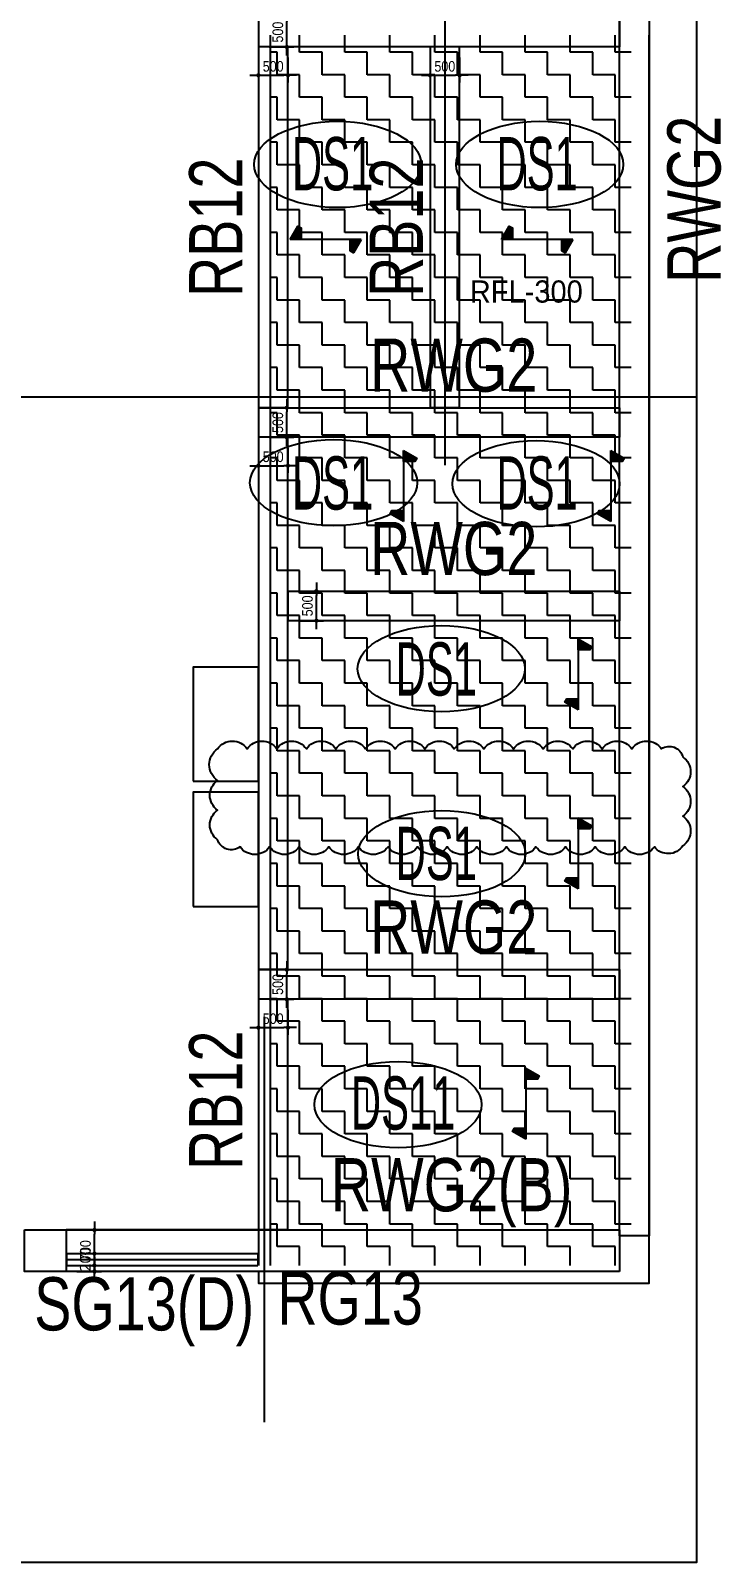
# Model space of a CAD drawing. Header units: millimetres. Extents: x -42253 to 178576, y 88378 to 153500.
# Drawn here: x 166906 to 178576, y 102485 to 128380 of the extents above; entities that cross this region are included whole.
import ezdxf
from ezdxf.enums import TextEntityAlignment as Align

# ---------------------------------------------------------------- set-up
doc = ezdxf.new("R2010")
doc.units = ezdxf.units.MM
doc.linetypes.add('HID', pattern=[2.3, 1.5, -0.8])
doc.linetypes.add('xs-1f_plan$0$HID', pattern=[4, 3, -1])
doc.layers.get('Defpoints').update_dxf_attribs({"color": 159})
for name, color, linetype in [('^DECK', 130, 'Continuous'), ('A-CEN', 1, 'Continuous'), ('A-HAT', 251, 'Continuous'), ('BEAM-TEXT', 4, 'Continuous'), ('DECK-PL', 4, 'Continuous'), ('DECK-SLAB', 4, 'Continuous'), ('GIRDER-TEXT', 7, 'Continuous'), ('S-STL-BEAM', 6, 'Continuous'), ('xs-1f_plan$0$8', 8, 'Continuous'), ('xs-1f_plan$0$xref', 7, 'Continuous'), ('레벨', 40, 'Continuous'), ('보(beam)', 4, 'HID'), ('보(girder)', 7, 'HID'), ('슬래브라인', 7, 'Continuous')]:
    doc.layers.add(name, color=color, linetype=linetype)
doc.layers.add('NOPLOT', color=191, linetype='Continuous', plot=False)
doc.styles.add('Gdim', font='Dotum.ttf', dxfattribs={"width": 0.9})
doc.styles.add('Gtx', font='Dotum.ttf')
doc.styles.add('xs-1f_plan$0$Gdim', font='malgun.ttf')
doc.dimstyles.new('Gdim200', dxfattribs={"dimscale": 200, "dimtxt": 3, "dimasz": 1.2, "dimexe": 2, "dimexo": 3, "dimgap": 1, "dimtad": 1, "dimdsep": 46, "dimlunit": 6, "dimtxsty": 'Gdim', "dimblk1": '_CIDOT', "dimblk2": '_CIDOT', "dimsah": 1, "dimcen": 2.5, "dimdle": 2, "dimclrd": 1, "dimclre": 1, "dimclrt": 3, "dimazin": 2, "dimtfac": 1, "dimtix": 1, "dimtmove": 2, "dimatfit": 3, "dimldrblk": '_CIDOT', "dimfxl": 2, "dimtolj": 1, "dimtzin": 0, "dimarcsym": 0})
doc.dimstyles.new('xs-1f_plan$0$Gdim200', dxfattribs={"dimscale": 200, "dimtxt": 3, "dimasz": 1.2, "dimexe": 2, "dimexo": 3, "dimgap": 1, "dimtad": 1, "dimdsep": 46, "dimlunit": 6, "dimtxsty": 'xs-1f_plan$0$Gdim', "dimblk1": 'xs-1f_plan$0$_CIDOT', "dimblk2": 'xs-1f_plan$0$_CIDOT', "dimsah": 1, "dimcen": 2.5, "dimdle": 2, "dimclrd": 1, "dimclre": 1, "dimclrt": 3, "dimazin": 2, "dimtfac": 1, "dimtix": 1, "dimtmove": 2, "dimatfit": 3, "dimldrblk": 'xs-1f_plan$0$_CIDOT', "dimfxl": 2, "dimtolj": 1, "dimtzin": 0, "dimarcsym": 0})

# ---------------------------------------------------------------- blocks, each defined once
blk = doc.blocks.new('_CIDOT')
at = {"color": 0, "linetype": 'ByBlock'}
blk.add_line((2, 0), (-1, 0), dxfattribs=at)
at = {"color": 0, "linetype": 'ByBlock', "const_width": 0.5}
blk.add_lwpolyline([(-0.25, 0, 1), (0.25, 0, 1)], format="xyb", close=True, dxfattribs=at)
blk = doc.blocks.new('*D984')
at = {"layer": 'Defpoints', "color": 155, "lineweight": -2, "transparency": 16777216}
for p, q in [((-1775, 750), (-1355, 750)), ((-1475, 122), (-1475, 678)), ((-1775, 50), (-1355, 50))]:
    blk.add_line(p, q, dxfattribs=at)
at = {"layer": 'Defpoints', "color": 0, "transparency": 16777216}
for p in [(-1955, 750), (-1475, 750), (-1955, 50)]:
    blk.add_point(p, dxfattribs=at)
at = {"layer": 'Defpoints', "color": 155, "lineweight": -2, "transparency": 16777216, "xscale": 71.99999999999994, "yscale": 71.99999999999994, "zscale": 71.99999999999994}
for p, rotation in [((-1475, 750), 90), ((-1475, 50), 270)]:
    blk.add_blockref('_CIDOT', p, dxfattribs=dict(at, rotation=rotation))
at = {"layer": 'Defpoints', "color": 3, "transparency": 16777216, "insert": (-1626, 400), "char_height": 180, "attachment_point": 5, "rotation": 90, "style": 'Gdim'}
blk.add_mtext('\\A1;{\\C155;700}', dxfattribs=at)
blk = doc.blocks.new('*D988')
at = {"layer": 'Defpoints', "color": 155, "lineweight": -2, "transparency": 16777216}
for p, q in [((-1975, 650), (-1555, 650)), ((-1675, 222), (-1675, 578)), ((-1975, 150), (-1555, 150))]:
    blk.add_line(p, q, dxfattribs=at)
at = {"layer": 'Defpoints', "color": 0, "transparency": 16777216}
for p in [(-2155, 650), (-1675, 650), (-2155, 150)]:
    blk.add_point(p, dxfattribs=at)
at = {"layer": 'Defpoints', "color": 155, "lineweight": -2, "transparency": 16777216, "xscale": 71.99999999999994, "yscale": 71.99999999999994, "zscale": 71.99999999999994}
for p, rotation in [((-1675, 650), 90), ((-1675, 150), 270)]:
    blk.add_blockref('_CIDOT', p, dxfattribs=dict(at, rotation=rotation))
at = {"layer": 'Defpoints', "color": 3, "transparency": 16777216, "insert": (-1826, 400), "char_height": 180, "attachment_point": 5, "rotation": 90, "style": 'Gdim'}
blk.add_mtext('\\A1;{\\C155;500}', dxfattribs=at)
blk = doc.blocks.new('*D996')
at = {"layer": 'Defpoints', "color": 155, "lineweight": -2, "transparency": 16777216}
for p, q in [((-1475, 650), (-1055, 650)), ((-1175, 222), (-1175, 578)), ((-1475, 150), (-1055, 150))]:
    blk.add_line(p, q, dxfattribs=at)
at = {"layer": 'Defpoints', "color": 0, "transparency": 16777216}
for p in [(-1655, 650), (-1175, 650), (-1655, 150)]:
    blk.add_point(p, dxfattribs=at)
at = {"layer": 'Defpoints', "color": 155, "lineweight": -2, "transparency": 16777216, "xscale": 71.99999999999994, "yscale": 71.99999999999994, "zscale": 71.99999999999994}
for p, rotation in [((-1175, 650), 90), ((-1175, 150), 270)]:
    blk.add_blockref('_CIDOT', p, dxfattribs=dict(at, rotation=rotation))
at = {"layer": 'Defpoints', "color": 3, "transparency": 16777216, "insert": (-1326, 400), "char_height": 180, "attachment_point": 5, "rotation": 90, "style": 'Gdim'}
blk.add_mtext('\\A1;{\\C155;500}', dxfattribs=at)
blk = doc.blocks.new('*D998')
at = {"layer": 'Defpoints', "color": 155, "lineweight": -2, "transparency": 16777216}
for p, q in [((-1975, 650), (-1555, 650)), ((-1675, 222), (-1675, 578)), ((-1975, 150), (-1555, 150))]:
    blk.add_line(p, q, dxfattribs=at)
at = {"layer": 'Defpoints', "color": 0, "transparency": 16777216}
for p in [(-2155, 650), (-1675, 650), (-2155, 150)]:
    blk.add_point(p, dxfattribs=at)
at = {"layer": 'Defpoints', "color": 155, "lineweight": -2, "transparency": 16777216, "xscale": 71.99999999999994, "yscale": 71.99999999999994, "zscale": 71.99999999999994}
for p, rotation in [((-1675, 650), 90), ((-1675, 150), 270)]:
    blk.add_blockref('_CIDOT', p, dxfattribs=dict(at, rotation=rotation))
at = {"layer": 'Defpoints', "color": 3, "transparency": 16777216, "insert": (-1826, 400), "char_height": 180, "attachment_point": 5, "rotation": 90, "style": 'Gdim'}
blk.add_mtext('\\A1;{\\C155;500}', dxfattribs=at)
blk = doc.blocks.new('*D962')
at = {"layer": 'Defpoints', "color": 155, "lineweight": -2, "transparency": 16777216}
for p, q in [((-1975, 650), (-1555, 650)), ((-1675, 222), (-1675, 578)), ((-1975, 150), (-1555, 150))]:
    blk.add_line(p, q, dxfattribs=at)
at = {"layer": 'Defpoints', "color": 0, "transparency": 16777216}
for p in [(-2155, 650), (-1675, 650), (-2155, 150)]:
    blk.add_point(p, dxfattribs=at)
at = {"layer": 'Defpoints', "color": 155, "lineweight": -2, "transparency": 16777216, "xscale": 71.99999999999994, "yscale": 71.99999999999994, "zscale": 71.99999999999994}
for p, rotation in [((-1675, 650), 90), ((-1675, 150), 270)]:
    blk.add_blockref('_CIDOT', p, dxfattribs=dict(at, rotation=rotation))
at = {"layer": 'Defpoints', "color": 3, "transparency": 16777216, "insert": (-1826, 400), "char_height": 180, "attachment_point": 5, "rotation": 90, "style": 'Gdim'}
blk.add_mtext('\\A1;{\\C155;500}', dxfattribs=at)
blk = doc.blocks.new('*U1001')
at = {"layer": 'Defpoints'}
blk.add_line((17644.549, 650), (17644.549, 150), dxfattribs=at)
at = {"layer": '보(girder)'}
for p, q in [((-22455.451, 650), (17644.549, 650)), ((17644.549, 150), (-22455.451, 150))]:
    blk.add_line(p, q, dxfattribs=at)
blk = doc.blocks.new('*D1002')
at = {"layer": 'Defpoints', "color": 155, "lineweight": -2, "transparency": 16777216}
for p, q in [((-888, 550), (-468, 550)), ((-588, 122), (-588, 478)), ((-888, 50), (-468, 50))]:
    blk.add_line(p, q, dxfattribs=at)
at = {"layer": 'Defpoints', "color": 0, "transparency": 16777216}
for p in [(-1068, 550), (-588, 550), (-1068, 50)]:
    blk.add_point(p, dxfattribs=at)
at = {"layer": 'Defpoints', "color": 155, "lineweight": -2, "transparency": 16777216, "xscale": 71.99999999999994, "yscale": 71.99999999999994, "zscale": 71.99999999999994}
for p, rotation in [((-588, 550), 90), ((-588, 50), 270)]:
    blk.add_blockref('_CIDOT', p, dxfattribs=dict(at, rotation=rotation))
at = {"layer": 'Defpoints', "color": 3, "transparency": 16777216, "insert": (-738, 300), "char_height": 180, "attachment_point": 5, "rotation": 90, "style": 'Gdim'}
blk.add_mtext('\\A1;{\\C155;500}', dxfattribs=at)
blk = doc.blocks.new('*D990')
at = {"layer": 'Defpoints', "color": 155, "lineweight": -2, "transparency": 16777216}
for p, q in [((-888, 550), (-468, 550)), ((-588, 122), (-588, 478)), ((-888, 50), (-468, 50))]:
    blk.add_line(p, q, dxfattribs=at)
at = {"layer": 'Defpoints', "color": 0, "transparency": 16777216}
for p in [(-1068, 550), (-588, 550), (-1068, 50)]:
    blk.add_point(p, dxfattribs=at)
at = {"layer": 'Defpoints', "color": 155, "lineweight": -2, "transparency": 16777216, "xscale": 71.99999999999994, "yscale": 71.99999999999994, "zscale": 71.99999999999994}
for p, rotation in [((-588, 550), 90), ((-588, 50), 270)]:
    blk.add_blockref('_CIDOT', p, dxfattribs=dict(at, rotation=rotation))
at = {"layer": 'Defpoints', "color": 3, "transparency": 16777216, "insert": (-738, 300), "char_height": 180, "attachment_point": 5, "rotation": 90, "style": 'Gdim'}
blk.add_mtext('\\A1;{\\C155;500}', dxfattribs=at)
blk = doc.blocks.new('*D992')
at = {"layer": 'Defpoints', "color": 155, "lineweight": -2, "transparency": 16777216}
for p, q in [((-888, 550), (-468, 550)), ((-588, 122), (-588, 478)), ((-888, 50), (-468, 50))]:
    blk.add_line(p, q, dxfattribs=at)
at = {"layer": 'Defpoints', "color": 0, "transparency": 16777216}
for p in [(-1068, 550), (-588, 550), (-1068, 50)]:
    blk.add_point(p, dxfattribs=at)
at = {"layer": 'Defpoints', "color": 155, "lineweight": -2, "transparency": 16777216, "xscale": 71.99999999999994, "yscale": 71.99999999999994, "zscale": 71.99999999999994}
for p, rotation in [((-588, 550), 90), ((-588, 50), 270)]:
    blk.add_blockref('_CIDOT', p, dxfattribs=dict(at, rotation=rotation))
at = {"layer": 'Defpoints', "color": 3, "transparency": 16777216, "insert": (-738, 300), "char_height": 180, "attachment_point": 5, "rotation": 90, "style": 'Gdim'}
blk.add_mtext('\\A1;{\\C155;500}', dxfattribs=at)
blk = doc.blocks.new('A$C58C40D4B')
at = {"layer": 'DECK-PL'}
for points in [[(-600, 2), (-471, -223), (-415, -192), (-415, 2)], [(600, 2), (471, 228), (415, 196), (415, 2)]]:
    blk.add_hatch(color=256, dxfattribs=at).paths.add_polyline_path(points)
blk.add_line((-600, 2), (600, 2), dxfattribs=at)
for points in [[(-600, 2), (-471, -223), (-415, -192), (-415, 2), (-415, 2), (-471, 2), (-600, 2)], [(600, 2), (471, 228), (415, 196), (415, 2), (415, 2), (471, 2), (600, 2)]]:
    blk.add_lwpolyline(points, dxfattribs=at)
blk = doc.blocks.new('*D960')
at = {"layer": 'Defpoints', "color": 155, "lineweight": -2, "transparency": 16777216}
for p, q in [((-3988, 550), (-3568, 550)), ((-3688, 122), (-3688, 478)), ((-3988, 50), (-3568, 50))]:
    blk.add_line(p, q, dxfattribs=at)
at = {"layer": 'Defpoints', "color": 0, "transparency": 16777216}
for p in [(-4168, 550), (-3688, 550), (-4168, 50)]:
    blk.add_point(p, dxfattribs=at)
at = {"layer": 'Defpoints', "color": 155, "lineweight": -2, "transparency": 16777216, "xscale": 71.99999999999994, "yscale": 71.99999999999994, "zscale": 71.99999999999994}
for p, rotation in [((-3688, 550), 90), ((-3688, 50), 270)]:
    blk.add_blockref('_CIDOT', p, dxfattribs=dict(at, rotation=rotation))
at = {"layer": 'Defpoints', "color": 3, "transparency": 16777216, "insert": (-3838, 300), "char_height": 180, "attachment_point": 5, "rotation": 90, "style": 'Gdim'}
blk.add_mtext('\\A1;{\\C155;500}', dxfattribs=at)
blk = doc.blocks.new('xs-1f_plan$0$_CIDOT')
at = {"color": 0, "linetype": 'ByBlock'}
blk.add_line((2, 0), (-1, 0), dxfattribs=at)
at = {"color": 0, "linetype": 'ByBlock', "const_width": 0.5}
blk.add_lwpolyline([(-0.25, 0, 1), (0.25, 0, 1)], format="xyb", close=True, dxfattribs=at)
blk = doc.blocks.new('*D1167')
at = {"layer": 'Defpoints', "color": 155, "lineweight": -2, "transparency": 16777216}
for p, q in [((-2539, 322), (-2539, 394)), ((-2839, 250), (-2419, 250)), ((-2839, 50), (-2419, 50)), ((-2539, 50), (-2539, 250)), ((-2539, -22), (-2539, -94))]:
    blk.add_line(p, q, dxfattribs=at)
at = {"layer": 'Defpoints', "color": 0, "transparency": 16777216}
for p in [(-3019, 250), (-3019, 50), (-2539, 250)]:
    blk.add_point(p, dxfattribs=at)
at = {"layer": 'Defpoints', "color": 155, "lineweight": -2, "transparency": 16777216, "xscale": 71.99999999999994, "yscale": 71.99999999999994, "zscale": 71.99999999999994}
for p, rotation in [((-2539, 250), 270), ((-2539, 50), 90)]:
    blk.add_blockref('xs-1f_plan$0$_CIDOT', p, dxfattribs=dict(at, rotation=rotation))
at = {"layer": 'Defpoints', "color": 155, "transparency": 16777216, "insert": (-2692, 150), "char_height": 180, "attachment_point": 5, "rotation": 90, "style": 'xs-1f_plan$0$Gdim'}
blk.add_mtext('\\A1;200', dxfattribs=at)
blk = doc.blocks.new('*U985')
at = {"layer": 'Defpoints'}
for p, q in [((-1955.451, 750), (-1955.451, 50)), ((7394.549, 750), (7394.549, 50))]:
    blk.add_line(p, q, dxfattribs=at)
at = {"layer": '보(girder)'}
for p, q in [((-1955.451, 750), (7394.549, 750)), ((7394.549, 50), (-1955.451, 50))]:
    blk.add_line(p, q, dxfattribs=at)
at = {"layer": 'Defpoints'}
dim = blk.add_linear_dim(base=(-1475.451, 750), p1=(-1955.451, 50), p2=(-1955.451, 750), angle=90, text='{\\C155;<>}', dimstyle='Gdim200', override={"dimscale": 60, "dimzin": 8, "dimclrd": 155, "dimclre": 155}, dxfattribs=at)
dim.commit()
dim.dimension.update_dxf_attribs({"geometry": '*D984', "text_midpoint": (-1625.573, 400)})
blk = doc.blocks.new('*U989')
at = {"layer": 'Defpoints'}
for p, q in [((-2155.451, 650), (-2155.451, 150)), ((3944.549, 650), (3944.549, 150))]:
    blk.add_line(p, q, dxfattribs=at)
at = {"layer": '보(girder)'}
for p, q in [((-2155.451, 650), (3944.549, 650)), ((3944.549, 150), (-2155.451, 150))]:
    blk.add_line(p, q, dxfattribs=at)
at = {"layer": 'Defpoints'}
dim = blk.add_linear_dim(base=(-1675.451, 650), p1=(-2155.451, 150), p2=(-2155.451, 650), angle=90, text='{\\C155;<>}', dimstyle='Gdim200', override={"dimscale": 60, "dimzin": 8, "dimclrd": 155, "dimclre": 155}, dxfattribs=at)
dim.commit()
dim.dimension.update_dxf_attribs({"geometry": '*D988', "text_midpoint": (-1825.573, 400)})
blk = doc.blocks.new('*U997')
at = {"layer": 'Defpoints'}
for p, q in [((-1655.451, 650), (-1655.451, 150)), ((3944.549, 650), (3944.549, 150))]:
    blk.add_line(p, q, dxfattribs=at)
at = {"layer": '보(girder)'}
for p, q in [((-1655.451, 650), (3944.549, 650)), ((3944.549, 150), (-1655.451, 150))]:
    blk.add_line(p, q, dxfattribs=at)
at = {"layer": 'Defpoints'}
dim = blk.add_linear_dim(base=(-1175.451, 650), p1=(-1655.451, 150), p2=(-1655.451, 650), angle=90, text='{\\C155;<>}', dimstyle='Gdim200', override={"dimscale": 60, "dimzin": 8, "dimclrd": 155, "dimclre": 155}, dxfattribs=at)
dim.commit()
dim.dimension.update_dxf_attribs({"geometry": '*D996', "text_midpoint": (-1325.573, 400)})
blk = doc.blocks.new('*U999')
at = {"layer": 'Defpoints'}
for p, q in [((-2155.451, 650), (-2155.451, 150)), ((3944.549, 650), (3944.549, 150))]:
    blk.add_line(p, q, dxfattribs=at)
at = {"layer": '보(girder)'}
for p, q in [((-2155.451, 650), (3944.549, 650)), ((3944.549, 150), (-2155.451, 150))]:
    blk.add_line(p, q, dxfattribs=at)
at = {"layer": 'Defpoints'}
dim = blk.add_linear_dim(base=(-1675.451, 650), p1=(-2155.451, 150), p2=(-2155.451, 650), angle=90, text='{\\C155;<>}', dimstyle='Gdim200', override={"dimscale": 60, "dimzin": 8, "dimclrd": 155, "dimclre": 155}, dxfattribs=at)
dim.commit()
dim.dimension.update_dxf_attribs({"geometry": '*D998', "text_midpoint": (-1825.573, 400)})
blk = doc.blocks.new('*U963')
at = {"layer": 'Defpoints'}
for p, q in [((-2155.451, 650), (-2155.451, 150)), ((3944.549, 650), (3944.549, 150))]:
    blk.add_line(p, q, dxfattribs=at)
at = {"layer": '보(girder)'}
for p, q in [((-2155.451, 650), (3944.549, 650)), ((3944.549, 150), (-2155.451, 150))]:
    blk.add_line(p, q, dxfattribs=at)
at = {"layer": 'Defpoints'}
dim = blk.add_linear_dim(base=(-1675.451, 650), p1=(-2155.451, 150), p2=(-2155.451, 650), angle=90, text='{\\C155;<>}', dimstyle='Gdim200', override={"dimscale": 60, "dimzin": 8, "dimclrd": 155, "dimclre": 155}, dxfattribs=at)
dim.commit()
dim.dimension.update_dxf_attribs({"geometry": '*D962', "text_midpoint": (-1825.573, 400)})
blk = doc.blocks.new('*U1003')
at = {"layer": 'Defpoints'}
for p, q in [((-1067.879, 550), (-1067.879, 50)), ((5032.121, 550), (5032.121, 50))]:
    blk.add_line(p, q, dxfattribs=at)
at = {"layer": '보(beam)'}
for p, q in [((5032.121, 550), (-1067.879, 550)), ((-1067.879, 50), (5032.121, 50))]:
    blk.add_line(p, q, dxfattribs=at)
at = {"layer": 'Defpoints'}
dim = blk.add_linear_dim(base=(-587.879, 550), p1=(-1067.879, 50), p2=(-1067.879, 550), angle=90, text='{\\C155;<>}', dimstyle='Gdim200', override={"dimscale": 60, "dimzin": 8, "dimclrd": 155, "dimclre": 155}, dxfattribs=at)
dim.commit()
dim.dimension.update_dxf_attribs({"geometry": '*D1002', "text_midpoint": (-738.001, 300)})
blk = doc.blocks.new('*U991')
at = {"layer": 'Defpoints'}
for p, q in [((-1067.879, 550), (-1067.879, 50)), ((5032.121, 550), (5032.121, 50))]:
    blk.add_line(p, q, dxfattribs=at)
at = {"layer": '보(beam)'}
for p, q in [((5032.121, 550), (-1067.879, 550)), ((-1067.879, 50), (5032.121, 50))]:
    blk.add_line(p, q, dxfattribs=at)
at = {"layer": 'Defpoints'}
dim = blk.add_linear_dim(base=(-587.879, 550), p1=(-1067.879, 50), p2=(-1067.879, 550), angle=90, text='{\\C155;<>}', dimstyle='Gdim200', override={"dimscale": 60, "dimzin": 8, "dimclrd": 155, "dimclre": 155}, dxfattribs=at)
dim.commit()
dim.dimension.update_dxf_attribs({"geometry": '*D990', "text_midpoint": (-738.001, 300)})
blk = doc.blocks.new('*U993')
at = {"layer": 'Defpoints'}
for p, q in [((-1067.879, 550), (-1067.879, 50)), ((2832.121, 550), (2832.121, 50))]:
    blk.add_line(p, q, dxfattribs=at)
at = {"layer": '보(beam)'}
for p, q in [((2832.121, 550), (-1067.879, 550)), ((-1067.879, 50), (2832.121, 50))]:
    blk.add_line(p, q, dxfattribs=at)
at = {"layer": 'Defpoints'}
dim = blk.add_linear_dim(base=(-587.879, 550), p1=(-1067.879, 50), p2=(-1067.879, 550), angle=90, text='{\\C155;<>}', dimstyle='Gdim200', override={"dimscale": 60, "dimzin": 8, "dimclrd": 155, "dimclre": 155}, dxfattribs=at)
dim.commit()
dim.dimension.update_dxf_attribs({"geometry": '*D992', "text_midpoint": (-738.001, 300)})
blk = doc.blocks.new('*U961')
at = {"layer": 'Defpoints'}
for p, q in [((-4167.879, 550), (-4167.879, 50)), ((4832.121, 550), (4832.121, 50))]:
    blk.add_line(p, q, dxfattribs=at)
at = {"layer": '보(beam)'}
for p, q in [((4832.121, 550), (-4167.879, 550)), ((-4167.879, 50), (4832.121, 50))]:
    blk.add_line(p, q, dxfattribs=at)
at = {"layer": 'Defpoints'}
dim = blk.add_linear_dim(base=(-3687.879, 550), p1=(-4167.879, 50), p2=(-4167.879, 550), angle=90, text='{\\C155;<>}', dimstyle='Gdim200', override={"dimscale": 60, "dimzin": 8, "dimclrd": 155, "dimclre": 155}, dxfattribs=at)
dim.commit()
dim.dimension.update_dxf_attribs({"geometry": '*D960', "text_midpoint": (-3838.001, 300)})
blk = doc.blocks.new('*U1168')
at = {"layer": 'Defpoints', "ltscale": 4}
for p, q in [((-3018.848, 250), (-3018.848, 50)), ((231.152, 250), (231.152, 50))]:
    blk.add_line(p, q, dxfattribs=at)
at = {"layer": 'xs-1f_plan$0$8', "color": 4, "ltscale": 4}
for p, q in [((-3008.848, 250), (221.152, 250)), ((-3008.848, 50), (221.152, 50))]:
    blk.add_line(p, q, dxfattribs=at)
at = {"layer": 'xs-1f_plan$0$8', "ltscale": 4}
for p, q in [((-3008.848, 250), (-3008.848, 50)), ((221.152, 250), (221.152, 50))]:
    blk.add_line(p, q, dxfattribs=at)
at = {"layer": 'xs-1f_plan$0$8', "linetype": 'xs-1f_plan$0$HID'}
blk.add_line((-3008.848, 150), (221.152, 150), dxfattribs=at)
at = {"layer": 'Defpoints'}
dim = blk.add_linear_dim(base=(-2538.848, 250), p1=(-3018.848, 50), p2=(-3018.848, 250), angle=90, dimstyle='xs-1f_plan$0$Gdim200', override={"dimscale": 60, "dimzin": 8, "dimclrd": 155, "dimclre": 155, "dimclrt": 155}, dxfattribs=at)
dim.commit()
dim.dimension.update_dxf_attribs({"geometry": '*D1167', "text_midpoint": (-2691.844, 150)})

msp = doc.modelspace()

# ---------------------------------------------------------------- hatches: boundary and pattern name
at = {"layer": 'A-HAT'}
h = msp.add_hatch(dxfattribs=at)
h.set_pattern_fill('ZIGZAG', color=256, scale=120, angle=90)
h.set_pattern_definition([(90, (0, 0), (-381, 381), [381, -381]), (180, (0, 381), (-381, -381), [381, -381])])
h.paths.add_polyline_path([(170953.571, 107505.018), (177053.571, 107505.018), (177053.571, 128305.018), (170953.571, 128305.018)])

# ---------------------------------------------------------------- linework, layer by layer
at = {"layer": '^DECK', "color": 0}
for centre in [(172094.838, 126117.916), (175507.089, 126117.916), (172024.012, 120736.965), (175444.406, 120719.561), (173843.386, 117592.682), (173852.293, 114465.028), (173112.99, 110223.346)]:
    msp.add_ellipse(centre, major_axis=(1412.381, 0), ratio=0.51617646, dxfattribs=at)
at = {"layer": 'A-CEN'}
for p, q in [((173903.571, 129455.807), (173903.571, 121035.191)), ((170853.572, 111705.018), (170853.572, 104853.764))]:
    msp.add_line(p, q, dxfattribs=at)
at = {"layer": 'NOPLOT', "elevation": 0}
for points in [[(166153.568, 150005.016), (178153.569, 150005.016), (178153.569, 122185.016), (166153.568, 122185.016)], [(166153.572, 130305.018), (178153.572, 130305.018), (178153.572, 102485.018), (166153.572, 102485.018)]]:
    msp.add_lwpolyline(points, close=True, dxfattribs=at)
at = {"layer": 'NOPLOT'}
msp.add_lwpolyline([(170064.124, 116239.162, -0.52056705), (170564.124, 116239.162, -0.52056705), (171064.124, 116239.162, -0.52056705), (171564.124, 116239.162, -0.52056705), (172064.124, 116239.162, -0.52056705), (172564.124, 116239.162, -0.52056705), (173064.124, 116239.162, -0.52056705), (173564.124, 116239.162, -0.52056705), (174064.124, 116239.162, -0.52056705), (174564.124, 116239.162, -0.52056705), (175064.124, 116239.162, -0.52056705), (175564.124, 116239.162, -0.52056705), (176064.124, 116239.162, -0.52056705), (176564.124, 116239.162, -0.52056705), (177064.124, 116239.162, -0.52056705), (177564.124, 116239.162, -0.52056705), (177925.6, 116100.639, -0.52056705), (177925.6, 115600.639, -0.52056705), (177925.6, 115100.639, -0.52056705), (177925.6, 114600.639, -0.52056705), (177443.954, 114582.285, -0.52056705), (176943.954, 114582.285, -0.52056705), (176443.954, 114582.285, -0.52056705), (175943.954, 114582.285, -0.52056705), (175443.954, 114582.285, -0.52056705), (174943.954, 114582.285, -0.52056705), (174443.954, 114582.285, -0.52056705), (173943.954, 114582.285, -0.52056705), (173443.954, 114582.285, -0.52056705), (172943.954, 114582.285, -0.52056705), (172443.954, 114582.285, -0.52056705), (171943.954, 114582.285, -0.52056705), (171443.954, 114582.285, -0.52056705), (170943.954, 114582.285, -0.52056705), (170443.954, 114582.285, -0.52056705), (170064.124, 114702.454, -0.52056705), (170064.124, 115202.454, -0.52056705), (170064.124, 115702.454, -0.52056705)], format="xyb", close=True, dxfattribs=at)
at = {"layer": '슬래브라인'}
for p, q in [((170753.571, 128305.018), (170753.571, 107505.018)), ((170953.571, 128305.018), (170953.571, 107505.018)), ((170753.571, 108105.018), (167503.571, 108105.018)), ((170753.571, 107405.018), (167503.571, 107405.018))]:
    msp.add_line(p, q, dxfattribs=at)
at = {"layer": '슬래브라인', "elevation": 0}
msp.add_lwpolyline([(170753.571, 107405.018), (170753.571, 107205.018), (177353.571, 107205.018), (177353.571, 128305.018)], dxfattribs=at)
for points in [[(169653.571, 115690.019), (170753.571, 115690.019), (170753.571, 117620.019), (169653.571, 117620.019)], [(169653.571, 113575.014), (170753.571, 113575.014), (170753.571, 115505.014), (169653.571, 115505.014)], [(166803.571, 108105.018), (167503.571, 108105.018), (167503.571, 107405.018), (166803.571, 107405.018)]]:
    msp.add_lwpolyline(points, close=True, dxfattribs=at)

# ---------------------------------------------------------------- block references
at = {"layer": 'DECK-PL', "xscale": -1}
for p in [(171891.951, 124848.914), (175464.113, 124848.914)]:
    msp.add_blockref('A$C58C40D4B', p, dxfattribs=at)
at = {"layer": 'DECK-PL', "xscale": -1.000000000000013, "rotation": 90}
for p in [(173206.722, 120680.362), (176709.202, 120680.362), (176159.761, 117496.358), (176159.761, 114473.25), (175275.87, 110239.637)]:
    msp.add_blockref('A$C58C40D4B', p, dxfattribs=at)
at = {"layer": 'xs-1f_plan$0$xref'}
msp.add_blockref('*U1168', (170522.42, 107455.018), dxfattribs=at)
at = {"layer": '보(beam)', "rotation": 270}
for name, p in [('*U1003', (170703.571, 127037.139)), ('*U991', (173603.571, 127037.139)), ('*U961', (170703.571, 117337.139)), ('*U993', (170703.571, 110937.139))]:
    msp.add_blockref(name, p, dxfattribs=at)
at = {"layer": '보(girder)', "rotation": 270}
msp.add_blockref('*U1001', (176703.571, 125649.567), dxfattribs=at)
at = {"layer": '보(girder)'}
for name, p in [('*U963', (172909.022, 127955.018)), ('*U999', (172909.022, 121355.018)), ('*U997', (172909.022, 118255.018)), ('*U989', (172909.022, 111855.018)), ('*U985', (169459.022, 107355.018))]:
    msp.add_blockref(name, p, dxfattribs=at)

# ---------------------------------------------------------------- texts
at = {"layer": 'BEAM-TEXT', "style": 'Gtx', "width": 0.8}
for p in [(170753.571, 125055.018), (173803.571, 125055.018), (170753.571, 110296.206)]:
    msp.add_text('RB12', height=900, rotation=90, dxfattribs=at).set_placement(p, align=Align.BOTTOM_CENTER)
at = {"layer": 'DECK-SLAB', "style": 'Gtx', "width": 0.6}
for p in [(171320.913, 125680.602, 0), (174776.495, 125680.602, 0), (171320.913, 120282.608, 0), (174776.495, 120282.608, 0), (173072.973, 117138.145, 0), (173072.973, 114019.886, 0)]:
    msp.add_text('DS1', height=900, dxfattribs=at).set_placement(p)
at = {"layer": 'DECK-SLAB', "color": 1, "style": 'Gtx', "width": 0.6}
msp.add_text('DS11', height=900, dxfattribs=at).set_placement((172317.452, 109801.064, 0))
at = {"layer": 'GIRDER-TEXT', "style": 'Gtx', "width": 0.8}
msp.add_text('RWG2', height=900, rotation=90, dxfattribs=at).set_placement((178833.081, 125528.699), align=Align.BOTTOM_CENTER)
for p in [(174053.571, 122005.018), (174053.571, 118905.018), (174053.571, 112505.018)]:
    msp.add_text('RWG2', height=900, dxfattribs=at).set_placement(p, align=Align.BOTTOM_CENTER)
at = {"layer": 'GIRDER-TEXT', "color": 1, "style": 'Gtx', "width": 0.8}
msp.add_text('RWG2(B)', height=900, dxfattribs=at).set_placement((174018.058, 108149.258), align=Align.BOTTOM_CENTER)
at = {"layer": 'GIRDER-TEXT', "style": 'Gtx', "width": 0.8}
msp.add_text('RG13', height=900, dxfattribs=at).set_placement((172303.571, 107405.018), align=Align.TOP_CENTER)
at = {"layer": 'S-STL-BEAM', "style": 'Gtx', "width": 0.8}
msp.add_text('SG13(D)', height=900, dxfattribs=at).set_placement((168823.9, 106135.894), align=Align.BOTTOM_CENTER)
at = {"layer": '레벨', "style": 'Gtx'}
msp.add_text('RFL-300', height=375, dxfattribs=at).set_placement((175280.322, 123969.694, 0), align=Align.MIDDLE_CENTER)

doc.saveas('drawing.dxf')
